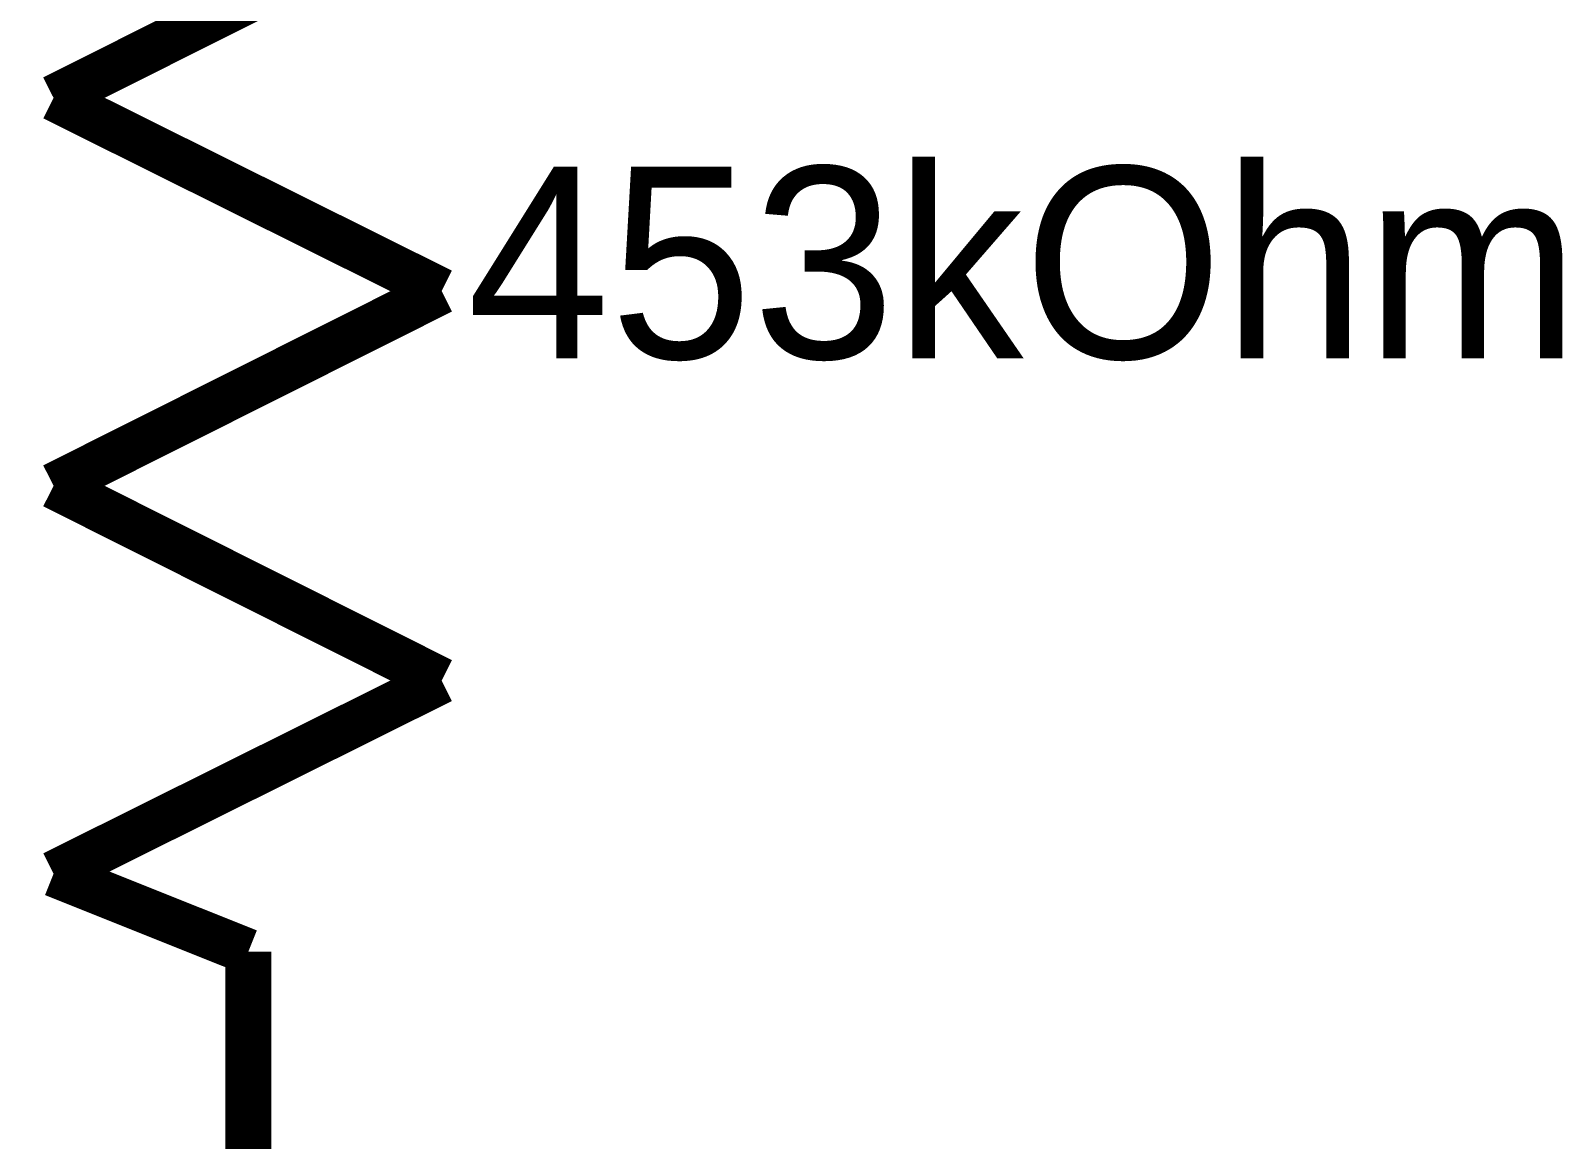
# Model space of a CAD drawing. Header units: inches. Extents: x 0 to 16.9, y 0 to 11.7.
# Drawn here: x 5.2204 to 5.6148, y 9.6397 to 9.9253 of the extents above; entities that cross this region are included whole.
import ezdxf

# ---------------------------------------------------------------- set-up
doc = ezdxf.new("R2010")
doc.units = ezdxf.units.IN
doc.header["$MEASUREMENT"] = 0
doc.layers.add('Sheet', color=255, linetype='Continuous')

msp = doc.modelspace()

# ---------------------------------------------------------------- linework, layer by layer
at = {"layer": 'Sheet'}
for points in [[(5.32626, 9.95811, 0.0118, 0.0118, 0), (5.22634, 9.90795, 0.0118, 0.0118, 0)], [(5.22634, 9.90795, 0.0118, 0.0118, 0), (5.32626, 9.85818, 0.0118, 0.0118, 0)], [(5.32626, 9.85818, 0.0118, 0.0118, 0), (5.22634, 9.80802, 0.0118, 0.0118, 0)], [(5.22634, 9.80802, 0.0118, 0.0118, 0), (5.32626, 9.75786, 0.0118, 0.0118, 0)], [(5.32626, 9.75786, 0.0118, 0.0118, 0), (5.22634, 9.70808, 0.0118, 0.0118, 0)], [(5.22634, 9.70808, 0.0118, 0.0118, 0), (5.27649, 9.68802, 0.0118, 0.0118, 0)], [(5.27649, 9.68802, 0.0118, 0.0118, 0), (5.27649, 9.48814, 0.0118, 0.0118, 0)], [(5.27649, 9.68802, 0.0118, 0.0118, 0), (5.27649, 9.65792, 0.0118, 0.0118, 0)]]:
    msp.add_lwpolyline(points, format="xyseb", dxfattribs=at)

# ---------------------------------------------------------------- texts
msp.add_text('453kOhm', height=0.049389, dxfattribs=at).set_placement((5.33282, 9.84082))

doc.saveas('drawing.dxf')
